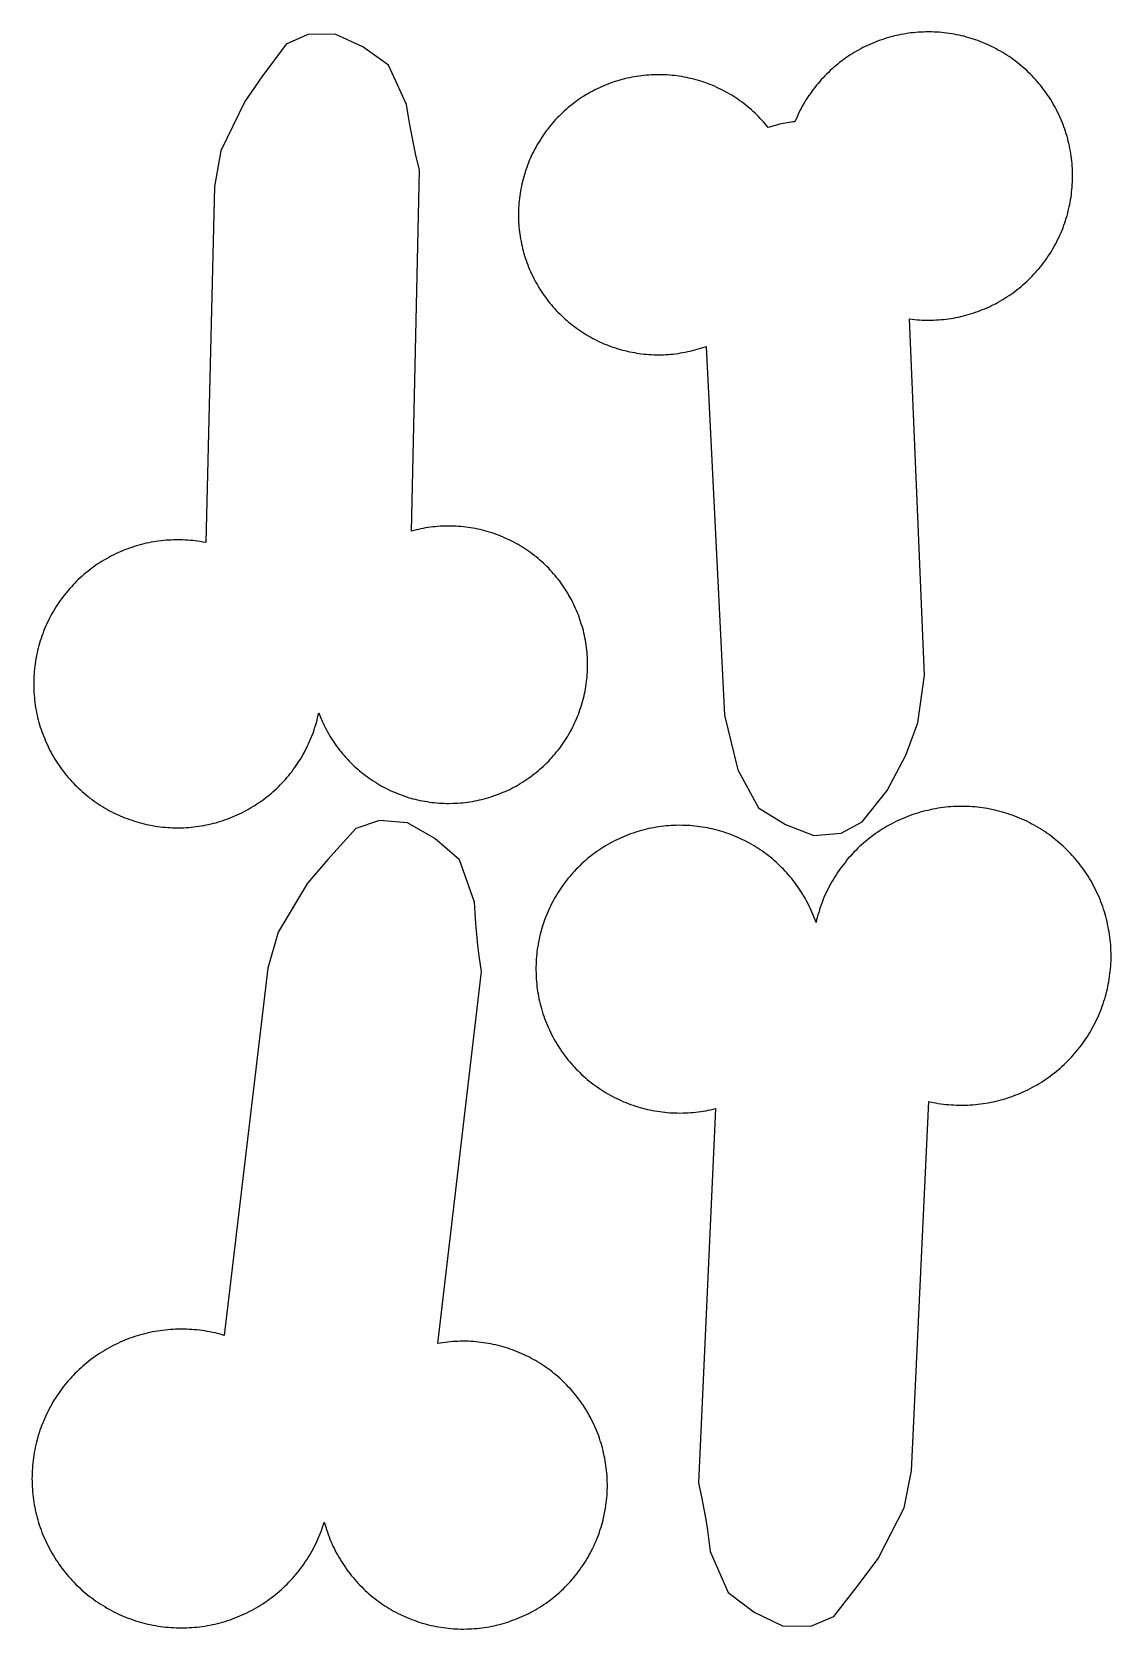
# Model space of a CAD drawing. Extents: x -246 to 246, y -104 to 199.
# Drawn here: x 151.17 to 160.8, y 26.35 to 40.6 of the extents above; entities that cross this region are included whole.
import ezdxf

# ---------------------------------------------------------------- set-up
doc = ezdxf.new("R2010")
doc.units = 0
doc.layers.add('Add_Red', color=1, linetype='Continuous')

msp = doc.modelspace()

# ---------------------------------------------------------------- linework, layer by layer
at = {"layer": 'Add_Red'}
for points in [[(152.506, 33.502), (152.528, 33.502), (152.551, 33.504), (152.573, 33.505), (152.595, 33.507), (152.618, 33.509), (152.64, 33.512), (152.662, 33.515), (152.684, 33.519), (152.706, 33.522), (152.728, 33.527), (152.75, 33.531), (152.772, 33.536), (152.794, 33.542), (152.816, 33.547), (152.837, 33.554), (152.859, 33.56), (152.88, 33.567), (152.901, 33.574), (152.922, 33.582), (152.943, 33.59), (152.964, 33.598), (152.985, 33.607), (153.005, 33.616), (153.025, 33.626), (153.046, 33.635), (153.066, 33.646), (153.085, 33.656), (153.105, 33.667), (153.124, 33.678), (153.144, 33.69), (153.163, 33.701), (153.181, 33.714), (153.2, 33.726), (153.218, 33.739), (153.237, 33.752), (153.254, 33.766), (153.272, 33.779), (153.29, 33.793), (153.307, 33.808), (153.324, 33.822), (153.34, 33.837), (153.357, 33.853), (153.373, 33.868), (153.389, 33.884), (153.404, 33.9), (153.42, 33.917), (153.435, 33.933), (153.449, 33.95), (153.464, 33.967), (153.478, 33.985), (153.492, 34.002), (153.505, 34.02), (153.519, 34.038), (153.531, 34.057), (153.544, 34.075), (153.556, 34.094), (153.568, 34.113), (153.58, 34.132), (153.591, 34.152), (153.602, 34.171), (153.612, 34.191), (153.623, 34.211), (153.632, 34.231), (153.642, 34.251), (153.651, 34.272), (153.66, 34.292), (153.668, 34.313), (153.676, 34.334), (153.684, 34.355), (153.691, 34.376), (153.698, 34.398), (153.705, 34.419), (153.711, 34.441), (153.717, 34.462), (153.722, 34.484), (153.728, 34.506), (153.732, 34.528), (153.746, 34.493), (153.754, 34.473), (153.763, 34.453), (153.772, 34.434), (153.781, 34.414), (153.79, 34.395), (153.8, 34.376), (153.811, 34.357), (153.821, 34.338), (153.832, 34.319), (153.844, 34.301), (153.855, 34.283), (153.867, 34.265), (153.879, 34.247), (153.892, 34.229), (153.905, 34.212), (153.918, 34.195), (153.931, 34.178), (153.945, 34.161), (153.959, 34.145), (153.973, 34.129), (153.988, 34.113), (154.003, 34.097), (154.018, 34.082), (154.033, 34.066), (154.049, 34.052), (154.065, 34.037), (154.081, 34.023), (154.097, 34.009), (154.114, 33.995), (154.131, 33.982), (154.148, 33.968), (154.166, 33.956), (154.183, 33.943), (154.201, 33.931), (154.219, 33.919), (154.237, 33.907), (154.256, 33.896), (154.274, 33.885), (154.293, 33.874), (154.312, 33.864), (154.331, 33.854), (154.35, 33.844), (154.37, 33.835), (154.39, 33.826), (154.409, 33.818), (154.429, 33.809), (154.449, 33.801), (154.47, 33.794), (154.49, 33.787), (154.51, 33.78), (154.531, 33.773), (154.552, 33.767), (154.572, 33.761), (154.593, 33.756), (154.614, 33.751), (154.635, 33.746), (154.657, 33.742), (154.678, 33.738), (154.699, 33.735), (154.72, 33.731), (154.742, 33.728), (154.763, 33.726), (154.785, 33.724), (154.806, 33.722), (154.828, 33.721), (154.849, 33.72), (154.871, 33.719), (154.893, 33.719), (154.93, 33.72), (154.952, 33.721), (154.973, 33.722), (154.995, 33.723), (155.016, 33.725), (155.038, 33.728), (155.059, 33.731), (155.081, 33.734), (155.102, 33.737), (155.123, 33.741), (155.144, 33.745), (155.165, 33.75), (155.186, 33.755), (155.207, 33.76), (155.228, 33.766), (155.249, 33.772), (155.269, 33.778), (155.29, 33.785), (155.316, 33.794), (155.336, 33.801), (155.356, 33.809), (155.376, 33.818), (155.396, 33.826), (155.415, 33.835), (155.435, 33.844), (155.454, 33.854), (155.473, 33.864), (155.492, 33.874), (155.511, 33.885), (155.53, 33.896), (155.548, 33.907), (155.566, 33.919), (155.584, 33.931), (155.602, 33.943), (155.62, 33.956), (155.637, 33.968), (155.654, 33.982), (155.671, 33.995), (155.688, 34.009), (155.704, 34.023), (155.72, 34.037), (155.736, 34.052), (155.752, 34.066), (155.767, 34.082), (155.783, 34.097), (155.797, 34.113), (155.812, 34.129), (155.826, 34.145), (155.84, 34.161), (155.854, 34.178), (155.867, 34.195), (155.881, 34.212), (155.893, 34.229), (155.906, 34.247), (155.918, 34.265), (155.93, 34.283), (155.942, 34.301), (155.953, 34.319), (155.964, 34.338), (155.975, 34.357), (155.985, 34.376), (155.995, 34.395), (156.005, 34.414), (156.014, 34.434), (156.023, 34.453), (156.031, 34.473), (156.04, 34.493), (156.048, 34.513), (156.055, 34.533), (156.062, 34.554), (156.069, 34.574), (156.076, 34.595), (156.082, 34.615), (156.088, 34.636), (156.093, 34.657), (156.098, 34.678), (156.103, 34.699), (156.107, 34.72), (156.111, 34.741), (156.114, 34.763), (156.118, 34.784), (156.12, 34.806), (156.123, 34.827), (156.125, 34.848), (156.127, 34.87), (156.128, 34.892), (156.129, 34.913), (156.13, 34.935), (156.13, 34.956), (156.129, 34.982), (156.129, 35.004), (156.128, 35.025), (156.126, 35.047), (156.125, 35.068), (156.122, 35.09), (156.12, 35.111), (156.117, 35.133), (156.114, 35.154), (156.11, 35.175), (156.106, 35.197), (156.102, 35.218), (156.097, 35.239), (156.092, 35.26), (156.086, 35.281), (156.081, 35.301), (156.074, 35.322), (156.062, 35.359), (156.055, 35.379), (156.048, 35.4), (156.04, 35.42), (156.031, 35.44), (156.023, 35.459), (156.014, 35.479), (156.005, 35.499), (155.995, 35.518), (155.985, 35.537), (155.975, 35.556), (155.964, 35.575), (155.953, 35.593), (155.942, 35.612), (155.93, 35.63), (155.918, 35.648), (155.906, 35.666), (155.893, 35.683), (155.881, 35.701), (155.867, 35.718), (155.854, 35.735), (155.84, 35.751), (155.826, 35.768), (155.812, 35.784), (155.797, 35.8), (155.783, 35.816), (155.767, 35.831), (155.752, 35.846), (155.736, 35.861), (155.72, 35.876), (155.704, 35.89), (155.688, 35.904), (155.671, 35.918), (155.654, 35.931), (155.637, 35.944), (155.62, 35.957), (155.602, 35.97), (155.584, 35.982), (155.566, 35.994), (155.548, 36.005), (155.53, 36.017), (155.511, 36.028), (155.492, 36.038), (155.473, 36.049), (155.454, 36.059), (155.435, 36.068), (155.415, 36.077), (155.396, 36.086), (155.376, 36.095), (155.356, 36.103), (155.336, 36.111), (155.316, 36.119), (155.295, 36.126), (155.275, 36.133), (155.254, 36.139), (155.234, 36.145), (155.213, 36.151), (155.192, 36.157), (155.171, 36.162), (155.15, 36.166), (155.129, 36.171), (155.107, 36.175), (155.086, 36.178), (155.065, 36.181), (155.043, 36.184), (155.022, 36.187), (155, 36.189), (154.979, 36.19), (154.957, 36.192), (154.936, 36.193), (154.914, 36.193), (154.893, 36.193), (154.857, 36.193), (154.835, 36.192), (154.814, 36.191), (154.792, 36.189), (154.771, 36.187), (154.749, 36.185), (154.728, 36.182), (154.706, 36.179), (154.685, 36.176), (154.664, 36.172), (154.643, 36.168), (154.622, 36.163), (154.601, 36.158), (154.58, 36.153), (154.559, 36.147), (154.631, 39.367), (154.599, 39.501), (154.579, 39.591), (154.561, 39.682), (154.545, 39.772), (154.53, 39.863), (154.516, 39.955), (154.354, 40.304), (154.126, 40.469), (153.879, 40.581), (153.636, 40.578), (153.441, 40.491), (153.226, 40.201), (153.072, 39.981), (152.86, 39.541), (152.802, 39.223), (152.726, 36.045), (152.697, 36.05), (152.675, 36.054), (152.653, 36.057), (152.631, 36.06), (152.608, 36.063), (152.586, 36.065), (152.564, 36.067), (152.541, 36.068), (152.519, 36.069), (152.497, 36.07), (152.474, 36.07), (152.438, 36.069), (152.416, 36.068), (152.394, 36.067), (152.371, 36.066), (152.349, 36.064), (152.327, 36.061), (152.304, 36.058), (152.282, 36.055), (152.26, 36.052), (152.238, 36.048), (152.216, 36.044), (152.194, 36.039), (152.172, 36.034), (152.15, 36.028), (152.129, 36.022), (152.107, 36.016), (152.086, 36.01), (152.065, 36.003), (152.043, 35.995), (152.022, 35.988), (152.001, 35.98), (151.981, 35.971), (151.96, 35.962), (151.94, 35.953), (151.919, 35.944), (151.899, 35.934), (151.879, 35.924), (151.859, 35.913), (151.84, 35.902), (151.82, 35.891), (151.801, 35.879), (151.782, 35.867), (151.763, 35.855), (151.745, 35.843), (151.727, 35.83), (151.708, 35.817), (151.691, 35.803), (151.673, 35.789), (151.656, 35.775), (151.638, 35.761), (151.621, 35.746), (151.605, 35.731), (151.588, 35.716), (151.572, 35.7), (151.557, 35.684), (151.541, 35.668), (151.526, 35.651), (151.511, 35.635), (151.496, 35.618), (151.482, 35.601), (151.468, 35.583), (151.454, 35.566), (151.44, 35.548), (151.427, 35.529), (151.414, 35.511), (151.402, 35.492), (151.39, 35.474), (151.378, 35.455), (151.366, 35.435), (151.355, 35.416), (151.344, 35.396), (151.334, 35.377), (151.324, 35.357), (151.314, 35.336), (151.305, 35.316), (151.295, 35.296), (151.287, 35.275), (151.278, 35.254), (151.27, 35.233), (151.263, 35.212), (151.256, 35.191), (151.249, 35.17), (151.242, 35.148), (151.236, 35.127), (151.23, 35.105), (151.225, 35.083), (151.22, 35.061), (151.215, 35.039), (151.209, 35.009), (151.206, 34.986), (151.202, 34.964), (151.199, 34.942), (151.197, 34.92), (151.195, 34.897), (151.193, 34.875), (151.192, 34.853), (151.191, 34.83), (151.19, 34.808), (151.19, 34.785), (151.19, 34.752), (151.191, 34.729), (151.192, 34.707), (151.194, 34.685), (151.196, 34.662), (151.198, 34.64), (151.201, 34.618), (151.204, 34.595), (151.207, 34.573), (151.211, 34.551), (151.216, 34.529), (151.22, 34.507), (151.225, 34.486), (151.231, 34.464), (151.237, 34.442), (151.243, 34.421), (151.249, 34.399), (151.256, 34.378), (151.264, 34.357), (151.271, 34.336), (151.279, 34.315), (151.288, 34.294), (151.296, 34.273), (151.306, 34.253), (151.315, 34.232), (151.325, 34.212), (151.335, 34.192), (151.346, 34.173), (151.356, 34.153), (151.368, 34.134), (151.379, 34.114), (151.391, 34.095), (151.403, 34.077), (151.416, 34.058), (151.429, 34.04), (151.442, 34.021), (151.455, 34.004), (151.469, 33.986), (151.483, 33.968), (151.498, 33.951), (151.512, 33.934), (151.527, 33.918), (151.543, 33.901), (151.558, 33.885), (151.574, 33.869), (151.59, 33.854), (151.607, 33.839), (151.623, 33.824), (151.64, 33.809), (151.657, 33.794), (151.675, 33.78), (151.692, 33.767), (151.71, 33.753), (151.728, 33.74), (151.747, 33.727), (151.765, 33.714), (151.784, 33.702), (151.803, 33.69), (151.822, 33.679), (151.842, 33.668), (151.861, 33.657), (151.881, 33.646), (151.901, 33.636), (151.921, 33.626), (151.942, 33.617), (151.962, 33.608), (151.983, 33.599), (152.004, 33.591), (152.025, 33.583), (152.046, 33.575), (152.067, 33.568), (152.088, 33.561), (152.11, 33.554), (152.131, 33.548), (152.153, 33.542), (152.174, 33.537), (152.196, 33.532), (152.218, 33.527), (152.251, 33.521), (152.273, 33.517), (152.295, 33.514), (152.318, 33.511), (152.34, 33.508), (152.362, 33.506), (152.385, 33.504), (152.407, 33.503), (152.429, 33.502), (152.452, 33.501), (152.474, 33.501), (152.506, 33.502)], [(158.391, 33.453), (158.58, 33.553), (158.801, 33.833), (158.968, 34.149), (159.076, 34.437), (159.135, 34.862), (159.001, 38.041), (159.024, 38.038), (159.046, 38.036), (159.068, 38.034), (159.091, 38.032), (159.113, 38.031), (159.135, 38.03), (159.17, 38.03), (159.192, 38.03), (159.215, 38.031), (159.237, 38.032), (159.26, 38.033), (159.282, 38.035), (159.304, 38.037), (159.327, 38.04), (159.349, 38.042), (159.371, 38.046), (159.393, 38.049), (159.415, 38.054), (159.437, 38.058), (159.459, 38.063), (159.481, 38.068), (159.503, 38.074), (159.524, 38.08), (159.546, 38.086), (159.567, 38.093), (159.588, 38.1), (159.61, 38.107), (159.631, 38.115), (159.651, 38.124), (159.672, 38.132), (159.693, 38.141), (159.713, 38.15), (159.733, 38.16), (159.754, 38.17), (159.773, 38.18), (159.793, 38.191), (159.813, 38.202), (159.832, 38.214), (159.851, 38.225), (159.87, 38.237), (159.889, 38.25), (159.907, 38.262), (159.926, 38.275), (159.944, 38.289), (159.961, 38.302), (159.979, 38.316), (159.996, 38.331), (160.013, 38.345), (160.03, 38.36), (160.047, 38.375), (160.063, 38.391), (160.079, 38.407), (160.095, 38.423), (160.11, 38.439), (160.125, 38.455), (160.14, 38.472), (160.155, 38.489), (160.169, 38.507), (160.183, 38.524), (160.197, 38.542), (160.21, 38.56), (160.223, 38.578), (160.236, 38.597), (160.248, 38.615), (160.26, 38.634), (160.272, 38.653), (160.283, 38.673), (160.294, 38.692), (160.305, 38.712), (160.315, 38.732), (160.325, 38.752), (160.335, 38.772), (160.344, 38.793), (160.353, 38.813), (160.362, 38.834), (160.37, 38.855), (160.378, 38.876), (160.385, 38.897), (160.393, 38.918), (160.399, 38.94), (160.406, 38.961), (160.412, 38.983), (160.417, 39.005), (160.426, 39.04), (160.43, 39.062), (160.434, 39.084), (160.438, 39.106), (160.442, 39.128), (160.445, 39.15), (160.447, 39.172), (160.45, 39.195), (160.452, 39.217), (160.453, 39.239), (160.454, 39.262), (160.455, 39.284), (160.455, 39.316), (160.455, 39.338), (160.455, 39.36), (160.454, 39.383), (160.452, 39.405), (160.451, 39.428), (160.448, 39.45), (160.446, 39.472), (160.443, 39.494), (160.44, 39.517), (160.436, 39.539), (160.432, 39.561), (160.427, 39.583), (160.423, 39.605), (160.417, 39.627), (160.412, 39.648), (160.406, 39.67), (160.399, 39.691), (160.393, 39.713), (160.385, 39.734), (160.378, 39.755), (160.37, 39.776), (160.362, 39.797), (160.353, 39.818), (160.344, 39.838), (160.335, 39.859), (160.325, 39.879), (160.315, 39.899), (160.305, 39.919), (160.294, 39.939), (160.283, 39.958), (160.272, 39.978), (160.26, 39.997), (160.248, 40.016), (160.236, 40.034), (160.223, 40.053), (160.21, 40.071), (160.197, 40.089), (160.183, 40.107), (160.169, 40.125), (160.155, 40.142), (160.14, 40.159), (160.125, 40.176), (160.11, 40.192), (160.095, 40.209), (160.079, 40.225), (160.063, 40.24), (160.047, 40.256), (160.03, 40.271), (160.013, 40.286), (159.996, 40.3), (159.979, 40.315), (159.961, 40.329), (159.944, 40.342), (159.926, 40.356), (159.907, 40.369), (159.889, 40.381), (159.87, 40.394), (159.851, 40.406), (159.832, 40.418), (159.813, 40.429), (159.793, 40.44), (159.773, 40.451), (159.754, 40.461), (159.733, 40.471), (159.713, 40.481), (159.693, 40.49), (159.672, 40.499), (159.651, 40.508), (159.631, 40.516), (159.61, 40.524), (159.588, 40.531), (159.551, 40.543), (159.53, 40.55), (159.508, 40.556), (159.487, 40.562), (159.465, 40.567), (159.443, 40.572), (159.421, 40.576), (159.399, 40.581), (159.377, 40.584), (159.355, 40.588), (159.332, 40.591), (159.31, 40.593), (159.288, 40.596), (159.265, 40.598), (159.243, 40.599), (159.221, 40.6), (159.198, 40.601), (159.17, 40.601), (159.147, 40.601), (159.125, 40.6), (159.103, 40.599), (159.08, 40.598), (159.058, 40.596), (159.035, 40.594), (159.013, 40.592), (158.991, 40.589), (158.969, 40.585), (158.947, 40.582), (158.925, 40.578), (158.903, 40.573), (158.881, 40.568), (158.859, 40.563), (158.837, 40.557), (158.815, 40.551), (158.794, 40.545), (158.773, 40.538), (158.751, 40.531), (158.73, 40.524), (158.709, 40.516), (158.688, 40.508), (158.668, 40.499), (158.647, 40.49), (158.627, 40.481), (158.606, 40.471), (158.586, 40.461), (158.566, 40.451), (158.547, 40.44), (158.527, 40.429), (158.508, 40.418), (158.489, 40.406), (158.47, 40.394), (158.451, 40.381), (158.432, 40.369), (158.414, 40.356), (158.396, 40.342), (158.378, 40.329), (158.361, 40.315), (158.343, 40.3), (158.326, 40.286), (158.31, 40.271), (158.293, 40.256), (158.277, 40.24), (158.261, 40.225), (158.245, 40.209), (158.23, 40.192), (158.214, 40.176), (158.2, 40.159), (158.185, 40.142), (158.171, 40.125), (158.157, 40.107), (158.143, 40.089), (158.13, 40.071), (158.117, 40.053), (158.104, 40.034), (158.092, 40.016), (158.08, 39.997), (158.068, 39.978), (158.056, 39.958), (158.045, 39.939), (158.035, 39.919), (158.024, 39.899), (158.014, 39.879), (158.005, 39.859), (157.995, 39.838), (157.979, 39.8), (157.961, 39.798), (157.944, 39.796), (157.927, 39.793), (157.91, 39.791), (157.892, 39.788), (157.875, 39.785), (157.858, 39.781), (157.841, 39.777), (157.824, 39.773), (157.807, 39.768), (157.79, 39.764), (157.774, 39.759), (157.741, 39.748), (157.727, 39.765), (157.713, 39.782), (157.699, 39.798), (157.685, 39.814), (157.67, 39.83), (157.655, 39.846), (157.639, 39.861), (157.623, 39.877), (157.607, 39.891), (157.591, 39.906), (157.575, 39.92), (157.558, 39.934), (157.541, 39.948), (157.524, 39.962), (157.507, 39.975), (157.489, 39.988), (157.471, 40), (157.453, 40.012), (157.435, 40.024), (157.416, 40.036), (157.398, 40.047), (157.379, 40.058), (157.36, 40.068), (157.34, 40.079), (157.321, 40.089), (157.301, 40.098), (157.282, 40.107), (157.262, 40.116), (157.242, 40.125), (157.221, 40.133), (157.201, 40.141), (157.181, 40.148), (157.16, 40.155), (157.139, 40.162), (157.118, 40.169), (157.097, 40.175), (157.076, 40.18), (157.055, 40.186), (157.034, 40.19), (157.013, 40.195), (156.991, 40.199), (156.97, 40.203), (156.948, 40.206), (156.927, 40.209), (156.905, 40.212), (156.883, 40.214), (156.862, 40.216), (156.84, 40.218), (156.818, 40.219), (156.796, 40.22), (156.763, 40.22), (156.741, 40.22), (156.719, 40.219), (156.697, 40.219), (156.676, 40.217), (156.654, 40.215), (156.632, 40.213), (156.61, 40.211), (156.589, 40.208), (156.567, 40.205), (156.546, 40.201), (156.524, 40.197), (156.503, 40.193), (156.482, 40.188), (156.46, 40.183), (156.439, 40.178), (156.418, 40.172), (156.397, 40.166), (156.377, 40.159), (156.356, 40.152), (156.335, 40.145), (156.315, 40.137), (156.295, 40.129), (156.275, 40.121), (156.255, 40.112), (156.235, 40.103), (156.215, 40.094), (156.195, 40.084), (156.176, 40.074), (156.157, 40.064), (156.138, 40.053), (156.119, 40.042), (156.096, 40.027), (156.077, 40.015), (156.059, 40.003), (156.041, 39.991), (156.023, 39.978), (156.006, 39.965), (155.989, 39.952), (155.972, 39.938), (155.955, 39.924), (155.939, 39.91), (155.922, 39.895), (155.906, 39.88), (155.89, 39.865), (155.875, 39.85), (155.86, 39.834), (155.845, 39.819), (155.83, 39.802), (155.816, 39.786), (155.802, 39.769), (155.788, 39.752), (155.774, 39.735), (155.761, 39.718), (155.748, 39.7), (155.736, 39.683), (155.724, 39.664), (155.712, 39.646), (155.7, 39.628), (155.689, 39.609), (155.678, 39.59), (155.667, 39.571), (155.657, 39.552), (155.647, 39.533), (155.637, 39.513), (155.628, 39.493), (155.619, 39.473), (155.61, 39.453), (155.602, 39.433), (155.594, 39.413), (155.587, 39.392), (155.579, 39.372), (155.573, 39.351), (155.566, 39.33), (155.56, 39.309), (155.554, 39.288), (155.549, 39.267), (155.544, 39.246), (155.539, 39.225), (155.535, 39.203), (155.531, 39.182), (155.528, 39.16), (155.525, 39.139), (155.522, 39.117), (155.519, 39.095), (155.518, 39.074), (155.516, 39.052), (155.515, 39.03), (155.514, 39.008), (155.513, 38.971), (155.513, 38.949), (155.514, 38.927), (155.515, 38.905), (155.516, 38.884), (155.518, 38.862), (155.52, 38.84), (155.523, 38.818), (155.525, 38.797), (155.529, 38.775), (155.532, 38.754), (155.536, 38.732), (155.541, 38.711), (155.545, 38.69), (155.55, 38.668), (155.556, 38.647), (155.562, 38.626), (155.568, 38.605), (155.574, 38.585), (155.581, 38.564), (155.589, 38.543), (155.596, 38.523), (155.604, 38.503), (155.613, 38.483), (155.621, 38.463), (155.63, 38.443), (155.641, 38.421), (155.65, 38.402), (155.66, 38.383), (155.671, 38.363), (155.682, 38.344), (155.693, 38.326), (155.704, 38.307), (155.716, 38.289), (155.728, 38.271), (155.74, 38.253), (155.753, 38.235), (155.766, 38.217), (155.779, 38.2), (155.793, 38.183), (155.807, 38.166), (155.821, 38.15), (155.835, 38.133), (155.85, 38.117), (155.865, 38.101), (155.881, 38.086), (155.896, 38.071), (155.912, 38.056), (155.928, 38.041), (155.944, 38.027), (155.961, 38.012), (155.978, 37.999), (155.995, 37.985), (156.012, 37.972), (156.03, 37.959), (156.048, 37.946), (156.066, 37.934), (156.084, 37.922), (156.102, 37.91), (156.121, 37.899), (156.14, 37.888), (156.159, 37.877), (156.178, 37.867), (156.197, 37.857), (156.217, 37.847), (156.236, 37.838), (156.256, 37.829), (156.276, 37.82), (156.296, 37.812), (156.317, 37.804), (156.337, 37.796), (156.358, 37.789), (156.378, 37.782), (156.399, 37.775), (156.42, 37.769), (156.441, 37.763), (156.462, 37.758), (156.483, 37.753), (156.505, 37.748), (156.526, 37.744), (156.548, 37.74), (156.569, 37.736), (156.591, 37.733), (156.612, 37.73), (156.634, 37.728), (156.656, 37.726), (156.677, 37.724), (156.699, 37.723), (156.721, 37.722), (156.763, 37.721), (156.785, 37.721), (156.806, 37.722), (156.828, 37.723), (156.85, 37.724), (156.872, 37.726), (156.893, 37.728), (156.915, 37.731), (156.937, 37.733), (156.958, 37.737), (156.98, 37.74), (157.001, 37.744), (157.023, 37.749), (157.044, 37.753), (157.065, 37.758), (157.086, 37.764), (157.107, 37.77), (157.128, 37.776), (157.149, 37.782), (157.188, 37.796), (157.351, 34.506), (157.471, 34.018), (157.655, 33.679), (157.894, 33.53), (158.148, 33.434), (158.391, 33.453)], [(158.326, 26.464), (158.556, 26.759), (158.721, 26.984), (158.952, 27.435), (159.019, 27.764), (159.174, 31.059), (159.211, 31.051), (159.234, 31.047), (159.257, 31.043), (159.28, 31.04), (159.303, 31.037), (159.326, 31.034), (159.35, 31.032), (159.373, 31.03), (159.396, 31.029), (159.419, 31.028), (159.442, 31.027), (159.466, 31.027), (159.495, 31.027), (159.519, 31.028), (159.542, 31.029), (159.565, 31.031), (159.588, 31.032), (159.611, 31.035), (159.635, 31.038), (159.658, 31.041), (159.681, 31.044), (159.703, 31.048), (159.726, 31.053), (159.749, 31.057), (159.772, 31.062), (159.794, 31.068), (159.817, 31.074), (159.839, 31.08), (159.862, 31.087), (159.884, 31.094), (159.906, 31.102), (159.928, 31.109), (159.949, 31.118), (159.971, 31.126), (159.992, 31.135), (160.014, 31.145), (160.035, 31.154), (160.056, 31.165), (160.076, 31.175), (160.097, 31.186), (160.117, 31.197), (160.138, 31.209), (160.158, 31.221), (160.177, 31.233), (160.197, 31.245), (160.216, 31.258), (160.235, 31.272), (160.254, 31.285), (160.273, 31.299), (160.291, 31.313), (160.309, 31.328), (160.327, 31.343), (160.345, 31.358), (160.362, 31.374), (160.379, 31.389), (160.396, 31.405), (160.413, 31.422), (160.429, 31.438), (160.445, 31.455), (160.46, 31.473), (160.476, 31.49), (160.491, 31.508), (160.505, 31.526), (160.52, 31.544), (160.534, 31.563), (160.548, 31.581), (160.561, 31.6), (160.574, 31.62), (160.587, 31.639), (160.599, 31.659), (160.611, 31.679), (160.623, 31.699), (160.634, 31.719), (160.645, 31.74), (160.656, 31.76), (160.666, 31.781), (160.676, 31.802), (160.686, 31.823), (160.695, 31.845), (160.704, 31.866), (160.712, 31.888), (160.72, 31.91), (160.728, 31.932), (160.735, 31.954), (160.742, 31.976), (160.748, 31.998), (160.755, 32.021), (160.76, 32.043), (160.766, 32.066), (160.774, 32.105), (160.778, 32.128), (160.782, 32.151), (160.785, 32.174), (160.788, 32.197), (160.791, 32.22), (160.793, 32.243), (160.795, 32.267), (160.796, 32.29), (160.798, 32.313), (160.798, 32.336), (160.798, 32.359), (160.798, 32.387), (160.797, 32.41), (160.796, 32.434), (160.795, 32.457), (160.793, 32.48), (160.791, 32.503), (160.788, 32.526), (160.785, 32.549), (160.781, 32.572), (160.777, 32.595), (160.773, 32.618), (160.768, 32.641), (160.763, 32.664), (160.758, 32.686), (160.752, 32.709), (160.745, 32.731), (160.739, 32.753), (160.732, 32.775), (160.724, 32.798), (160.716, 32.819), (160.708, 32.841), (160.7, 32.863), (160.691, 32.884), (160.681, 32.906), (160.672, 32.927), (160.661, 32.948), (160.651, 32.968), (160.64, 32.989), (160.629, 33.009), (160.618, 33.03), (160.606, 33.05), (160.593, 33.069), (160.581, 33.089), (160.568, 33.108), (160.555, 33.127), (160.541, 33.146), (160.527, 33.165), (160.513, 33.183), (160.499, 33.202), (160.484, 33.219), (160.469, 33.237), (160.453, 33.254), (160.437, 33.272), (160.421, 33.288), (160.405, 33.305), (160.388, 33.321), (160.371, 33.337), (160.354, 33.353), (160.337, 33.368), (160.319, 33.383), (160.301, 33.398), (160.283, 33.412), (160.264, 33.426), (160.245, 33.44), (160.226, 33.454), (160.207, 33.467), (160.188, 33.48), (160.168, 33.492), (160.148, 33.504), (160.128, 33.516), (160.108, 33.527), (160.087, 33.538), (160.067, 33.549), (160.046, 33.559), (160.025, 33.569), (160.004, 33.579), (159.982, 33.588), (159.961, 33.597), (159.939, 33.605), (159.917, 33.613), (159.895, 33.621), (159.873, 33.628), (159.851, 33.635), (159.829, 33.642), (159.806, 33.648), (159.784, 33.654), (159.761, 33.659), (159.72, 33.668), (159.697, 33.672), (159.674, 33.676), (159.651, 33.679), (159.628, 33.682), (159.605, 33.685), (159.582, 33.687), (159.559, 33.689), (159.535, 33.69), (159.512, 33.691), (159.489, 33.692), (159.466, 33.692), (159.44, 33.692), (159.417, 33.691), (159.394, 33.69), (159.37, 33.689), (159.347, 33.687), (159.324, 33.685), (159.301, 33.682), (159.278, 33.679), (159.255, 33.675), (159.232, 33.671), (159.209, 33.667), (159.186, 33.662), (159.164, 33.657), (159.141, 33.652), (159.118, 33.646), (159.096, 33.64), (159.074, 33.633), (159.052, 33.626), (159.03, 33.619), (159.008, 33.611), (158.986, 33.603), (158.964, 33.594), (158.943, 33.585), (158.921, 33.576), (158.9, 33.566), (158.879, 33.556), (158.859, 33.546), (158.838, 33.535), (158.818, 33.524), (158.797, 33.512), (158.777, 33.501), (158.757, 33.488), (158.738, 33.476), (158.719, 33.463), (158.699, 33.45), (158.68, 33.436), (158.662, 33.422), (158.643, 33.408), (158.625, 33.394), (158.607, 33.379), (158.59, 33.364), (158.572, 33.348), (158.555, 33.333), (158.538, 33.316), (158.522, 33.3), (158.505, 33.284), (158.489, 33.267), (158.474, 33.249), (158.458, 33.232), (158.443, 33.214), (158.429, 33.196), (158.414, 33.178), (158.4, 33.16), (158.386, 33.141), (158.373, 33.122), (158.36, 33.103), (158.347, 33.083), (158.334, 33.064), (158.322, 33.044), (158.31, 33.024), (158.299, 33.004), (158.288, 32.983), (158.277, 32.962), (158.267, 32.942), (158.257, 32.921), (158.247, 32.899), (158.238, 32.878), (158.229, 32.857), (158.221, 32.835), (158.213, 32.813), (158.205, 32.791), (158.198, 32.769), (158.191, 32.747), (158.184, 32.725), (158.178, 32.702), (158.172, 32.68), (158.167, 32.657), (158.159, 32.679), (158.151, 32.7), (158.143, 32.721), (158.134, 32.742), (158.125, 32.762), (158.116, 32.783), (158.106, 32.803), (158.096, 32.823), (158.086, 32.843), (158.075, 32.862), (158.064, 32.882), (158.053, 32.901), (158.041, 32.92), (158.029, 32.939), (158.017, 32.958), (158.004, 32.976), (157.991, 32.995), (157.978, 33.013), (157.964, 33.03), (157.95, 33.048), (157.936, 33.065), (157.921, 33.082), (157.907, 33.099), (157.891, 33.115), (157.876, 33.132), (157.86, 33.148), (157.844, 33.163), (157.828, 33.179), (157.812, 33.194), (157.795, 33.209), (157.778, 33.223), (157.76, 33.238), (157.743, 33.252), (157.725, 33.265), (157.707, 33.279), (157.689, 33.292), (157.67, 33.304), (157.652, 33.317), (157.633, 33.329), (157.614, 33.34), (157.594, 33.352), (157.575, 33.363), (157.555, 33.373), (157.535, 33.384), (157.515, 33.394), (157.495, 33.403), (157.475, 33.413), (157.454, 33.422), (157.433, 33.43), (157.413, 33.438), (157.392, 33.446), (157.37, 33.454), (157.349, 33.461), (157.328, 33.468), (157.306, 33.474), (157.285, 33.48), (157.263, 33.486), (157.241, 33.491), (157.219, 33.496), (157.198, 33.5), (157.175, 33.504), (157.153, 33.508), (157.131, 33.511), (157.109, 33.514), (157.087, 33.517), (157.064, 33.519), (157.042, 33.521), (157.02, 33.522), (156.997, 33.523), (156.975, 33.523), (156.953, 33.524), (156.921, 33.523), (156.898, 33.523), (156.876, 33.521), (156.854, 33.52), (156.831, 33.518), (156.809, 33.516), (156.787, 33.513), (156.765, 33.51), (156.743, 33.506), (156.72, 33.502), (156.698, 33.498), (156.677, 33.494), (156.655, 33.489), (156.633, 33.483), (156.611, 33.477), (156.59, 33.471), (156.568, 33.465), (156.535, 33.454), (156.514, 33.446), (156.493, 33.438), (156.472, 33.43), (156.451, 33.422), (156.43, 33.413), (156.41, 33.403), (156.39, 33.394), (156.37, 33.384), (156.35, 33.373), (156.33, 33.363), (156.311, 33.352), (156.291, 33.34), (156.272, 33.329), (156.253, 33.317), (156.235, 33.304), (156.216, 33.292), (156.198, 33.279), (156.18, 33.265), (156.162, 33.252), (156.145, 33.238), (156.127, 33.223), (156.11, 33.209), (156.094, 33.194), (156.077, 33.179), (156.061, 33.163), (156.045, 33.148), (156.029, 33.132), (156.014, 33.115), (155.999, 33.099), (155.984, 33.082), (155.969, 33.065), (155.955, 33.048), (155.941, 33.03), (155.927, 33.013), (155.914, 32.995), (155.901, 32.976), (155.888, 32.958), (155.876, 32.939), (155.864, 32.92), (155.852, 32.901), (155.841, 32.882), (155.83, 32.862), (155.819, 32.843), (155.809, 32.823), (155.799, 32.803), (155.789, 32.783), (155.78, 32.762), (155.771, 32.742), (155.762, 32.721), (155.754, 32.7), (155.746, 32.679), (155.739, 32.658), (155.732, 32.637), (155.725, 32.615), (155.719, 32.594), (155.713, 32.572), (155.707, 32.551), (155.702, 32.529), (155.697, 32.507), (155.692, 32.485), (155.688, 32.463), (155.685, 32.441), (155.681, 32.419), (155.678, 32.396), (155.676, 32.374), (155.674, 32.352), (155.672, 32.33), (155.671, 32.307), (155.67, 32.285), (155.669, 32.262), (155.669, 32.24), (155.67, 32.198), (155.671, 32.176), (155.672, 32.153), (155.674, 32.131), (155.676, 32.109), (155.678, 32.086), (155.681, 32.064), (155.684, 32.042), (155.688, 32.02), (155.692, 31.998), (155.696, 31.976), (155.701, 31.954), (155.706, 31.932), (155.712, 31.91), (155.718, 31.889), (155.725, 31.865), (155.732, 31.843), (155.739, 31.822), (155.746, 31.801), (155.754, 31.78), (155.762, 31.759), (155.771, 31.738), (155.78, 31.718), (155.789, 31.698), (155.799, 31.677), (155.809, 31.657), (155.819, 31.637), (155.83, 31.618), (155.841, 31.598), (155.852, 31.579), (155.864, 31.56), (155.876, 31.541), (155.888, 31.522), (155.901, 31.504), (155.914, 31.486), (155.927, 31.467), (155.941, 31.45), (155.955, 31.432), (155.969, 31.415), (155.984, 31.398), (155.999, 31.381), (156.014, 31.365), (156.029, 31.348), (156.045, 31.332), (156.061, 31.317), (156.077, 31.301), (156.094, 31.286), (156.11, 31.271), (156.127, 31.257), (156.145, 31.242), (156.162, 31.228), (156.18, 31.215), (156.198, 31.202), (156.216, 31.189), (156.235, 31.176), (156.253, 31.163), (156.272, 31.151), (156.291, 31.14), (156.311, 31.128), (156.33, 31.117), (156.35, 31.107), (156.37, 31.096), (156.39, 31.086), (156.41, 31.077), (156.43, 31.067), (156.451, 31.058), (156.472, 31.05), (156.493, 31.042), (156.514, 31.034), (156.535, 31.026), (156.556, 31.019), (156.577, 31.012), (156.599, 31.006), (156.62, 31), (156.642, 30.995), (156.664, 30.989), (156.686, 30.984), (156.708, 30.98), (156.73, 30.976), (156.752, 30.972), (156.774, 30.969), (156.796, 30.966), (156.818, 30.963), (156.841, 30.961), (156.863, 30.959), (156.885, 30.958), (156.908, 30.957), (156.93, 30.957), (156.953, 30.956), (156.983, 30.957), (157.005, 30.957), (157.027, 30.959), (157.05, 30.96), (157.072, 30.962), (157.094, 30.964), (157.117, 30.967), (157.139, 30.97), (157.161, 30.973), (157.183, 30.977), (157.205, 30.981), (157.227, 30.986), (157.249, 30.991), (157.27, 30.996), (157.118, 27.659), (157.149, 27.518), (157.167, 27.424), (157.184, 27.33), (157.199, 27.236), (157.212, 27.141), (157.224, 27.046), (157.383, 26.679), (157.616, 26.503), (157.869, 26.381), (158.122, 26.378), (158.326, 26.464)], [(155.052, 26.354), (155.075, 26.354), (155.097, 26.355), (155.119, 26.357), (155.142, 26.359), (155.164, 26.361), (155.186, 26.364), (155.208, 26.367), (155.231, 26.37), (155.253, 26.374), (155.275, 26.378), (155.297, 26.383), (155.318, 26.388), (155.355, 26.397), (155.376, 26.403), (155.398, 26.409), (155.419, 26.416), (155.44, 26.423), (155.461, 26.431), (155.482, 26.438), (155.503, 26.447), (155.524, 26.455), (155.544, 26.464), (155.565, 26.473), (155.585, 26.483), (155.605, 26.493), (155.625, 26.503), (155.645, 26.514), (155.664, 26.525), (155.683, 26.537), (155.703, 26.548), (155.721, 26.56), (155.74, 26.573), (155.759, 26.585), (155.777, 26.598), (155.795, 26.612), (155.813, 26.625), (155.83, 26.639), (155.847, 26.653), (155.864, 26.668), (155.881, 26.683), (155.898, 26.698), (155.914, 26.713), (155.93, 26.729), (155.946, 26.745), (155.961, 26.761), (155.976, 26.778), (155.991, 26.795), (156.006, 26.812), (156.02, 26.829), (156.034, 26.847), (156.047, 26.864), (156.061, 26.882), (156.074, 26.901), (156.087, 26.919), (156.099, 26.938), (156.111, 26.957), (156.123, 26.976), (156.134, 26.995), (156.145, 27.014), (156.156, 27.034), (156.166, 27.054), (156.176, 27.074), (156.186, 27.094), (156.195, 27.115), (156.204, 27.135), (156.212, 27.156), (156.221, 27.177), (156.229, 27.198), (156.236, 27.219), (156.243, 27.24), (156.25, 27.262), (156.256, 27.283), (156.262, 27.305), (156.268, 27.326), (156.273, 27.348), (156.278, 27.37), (156.282, 27.392), (156.286, 27.414), (156.29, 27.436), (156.293, 27.458), (156.296, 27.48), (156.299, 27.503), (156.301, 27.525), (156.303, 27.547), (156.304, 27.57), (156.305, 27.592), (156.306, 27.614), (156.306, 27.637), (156.305, 27.677), (156.304, 27.7), (156.303, 27.722), (156.301, 27.744), (156.299, 27.767), (156.297, 27.789), (156.294, 27.811), (156.291, 27.833), (156.287, 27.855), (156.283, 27.877), (156.279, 27.899), (156.273, 27.926), (156.268, 27.947), (156.262, 27.969), (156.256, 27.991), (156.25, 28.012), (156.243, 28.033), (156.236, 28.055), (156.229, 28.076), (156.221, 28.097), (156.212, 28.118), (156.204, 28.138), (156.195, 28.159), (156.186, 28.179), (156.176, 28.2), (156.166, 28.22), (156.156, 28.239), (156.145, 28.259), (156.134, 28.279), (156.123, 28.298), (156.111, 28.317), (156.099, 28.336), (156.087, 28.355), (156.074, 28.373), (156.061, 28.391), (156.047, 28.409), (156.034, 28.427), (156.02, 28.445), (156.006, 28.462), (155.991, 28.479), (155.976, 28.496), (155.961, 28.512), (155.946, 28.528), (155.93, 28.544), (155.914, 28.56), (155.898, 28.576), (155.881, 28.591), (155.864, 28.606), (155.847, 28.62), (155.83, 28.634), (155.813, 28.648), (155.795, 28.662), (155.777, 28.675), (155.759, 28.688), (155.74, 28.701), (155.721, 28.713), (155.703, 28.725), (155.683, 28.737), (155.664, 28.748), (155.645, 28.759), (155.625, 28.77), (155.605, 28.781), (155.585, 28.791), (155.565, 28.8), (155.544, 28.809), (155.524, 28.818), (155.503, 28.827), (155.482, 28.835), (155.461, 28.843), (155.44, 28.851), (155.419, 28.858), (155.398, 28.864), (155.376, 28.871), (155.355, 28.877), (155.333, 28.882), (155.311, 28.888), (155.289, 28.892), (155.267, 28.897), (155.245, 28.901), (155.223, 28.905), (155.201, 28.908), (155.179, 28.911), (155.156, 28.913), (155.134, 28.916), (155.112, 28.917), (155.089, 28.919), (155.067, 28.92), (155.045, 28.92), (155.022, 28.92), (154.994, 28.92), (154.972, 28.919), (154.949, 28.918), (154.927, 28.917), (154.905, 28.915), (154.882, 28.913), (154.86, 28.91), (154.838, 28.907), (154.816, 28.904), (154.794, 28.9), (155.183, 32.218), (155.162, 32.36), (155.151, 32.455), (155.141, 32.551), (155.133, 32.646), (155.126, 32.742), (155.121, 32.837), (154.988, 33.214), (154.768, 33.407), (154.525, 33.546), (154.273, 33.567), (154.063, 33.496), (153.813, 33.218), (153.632, 33.006), (153.37, 32.571), (153.279, 32.249), (152.89, 28.973), (152.852, 28.984), (152.829, 28.989), (152.807, 28.995), (152.784, 29), (152.761, 29.005), (152.738, 29.009), (152.716, 29.013), (152.693, 29.016), (152.669, 29.019), (152.646, 29.022), (152.623, 29.024), (152.6, 29.026), (152.577, 29.027), (152.554, 29.028), (152.53, 29.029), (152.507, 29.029), (152.479, 29.029), (152.456, 29.028), (152.433, 29.027), (152.409, 29.025), (152.386, 29.023), (152.363, 29.021), (152.34, 29.018), (152.317, 29.015), (152.294, 29.012), (152.271, 29.008), (152.248, 29.004), (152.225, 28.999), (152.203, 28.994), (152.18, 28.988), (152.158, 28.982), (152.135, 28.976), (152.113, 28.969), (152.091, 28.962), (152.069, 28.955), (152.047, 28.947), (152.025, 28.939), (152.003, 28.93), (151.982, 28.921), (151.961, 28.912), (151.94, 28.902), (151.919, 28.892), (151.898, 28.882), (151.877, 28.871), (151.857, 28.86), (151.837, 28.848), (151.817, 28.836), (151.797, 28.824), (151.777, 28.811), (151.758, 28.799), (151.739, 28.785), (151.72, 28.772), (151.701, 28.758), (151.683, 28.744), (151.665, 28.729), (151.647, 28.714), (151.629, 28.699), (151.612, 28.684), (151.595, 28.668), (151.578, 28.652), (151.561, 28.635), (151.545, 28.619), (151.529, 28.602), (151.514, 28.585), (151.498, 28.567), (151.483, 28.549), (151.468, 28.531), (151.454, 28.513), (151.44, 28.495), (151.426, 28.476), (151.413, 28.457), (151.4, 28.438), (151.387, 28.418), (151.374, 28.399), (151.362, 28.379), (151.351, 28.359), (151.339, 28.338), (151.328, 28.318), (151.318, 28.297), (151.307, 28.276), (151.297, 28.255), (151.288, 28.234), (151.279, 28.213), (151.27, 28.191), (151.261, 28.17), (151.253, 28.148), (151.245, 28.126), (151.238, 28.104), (151.231, 28.081), (151.22, 28.041), (151.214, 28.019), (151.209, 27.996), (151.204, 27.973), (151.199, 27.951), (151.195, 27.928), (151.191, 27.905), (151.187, 27.882), (151.184, 27.859), (151.182, 27.836), (151.179, 27.813), (151.178, 27.789), (151.176, 27.766), (151.175, 27.743), (151.175, 27.72), (151.174, 27.696), (151.175, 27.67), (151.175, 27.647), (151.176, 27.624), (151.178, 27.601), (151.18, 27.578), (151.182, 27.554), (151.185, 27.531), (151.188, 27.508), (151.191, 27.485), (151.195, 27.462), (151.199, 27.44), (151.204, 27.417), (151.209, 27.394), (151.215, 27.371), (151.221, 27.349), (151.227, 27.327), (151.233, 27.304), (151.24, 27.282), (151.248, 27.26), (151.256, 27.238), (151.264, 27.216), (151.272, 27.195), (151.281, 27.173), (151.291, 27.152), (151.3, 27.131), (151.31, 27.11), (151.321, 27.089), (151.332, 27.068), (151.343, 27.048), (151.354, 27.028), (151.366, 27.008), (151.378, 26.988), (151.391, 26.968), (151.404, 26.949), (151.417, 26.93), (151.43, 26.911), (151.444, 26.892), (151.459, 26.874), (151.473, 26.856), (151.488, 26.838), (151.503, 26.82), (151.518, 26.803), (151.534, 26.786), (151.55, 26.769), (151.567, 26.752), (151.583, 26.736), (151.6, 26.72), (151.617, 26.704), (151.635, 26.689), (151.652, 26.674), (151.67, 26.659), (151.689, 26.645), (151.707, 26.631), (151.726, 26.617), (151.745, 26.603), (151.764, 26.59), (151.783, 26.577), (151.803, 26.565), (151.823, 26.553), (151.843, 26.541), (151.863, 26.53), (151.884, 26.518), (151.904, 26.508), (151.925, 26.497), (151.946, 26.487), (151.967, 26.478), (151.989, 26.469), (152.01, 26.46), (152.032, 26.451), (152.054, 26.443), (152.076, 26.435), (152.098, 26.428), (152.12, 26.421), (152.162, 26.409), (152.185, 26.403), (152.207, 26.398), (152.23, 26.393), (152.253, 26.388), (152.276, 26.384), (152.299, 26.38), (152.322, 26.377), (152.345, 26.374), (152.368, 26.371), (152.391, 26.369), (152.414, 26.367), (152.437, 26.366), (152.461, 26.365), (152.484, 26.364), (152.507, 26.364), (152.531, 26.364), (152.554, 26.365), (152.577, 26.366), (152.601, 26.367), (152.624, 26.369), (152.647, 26.371), (152.67, 26.374), (152.693, 26.377), (152.716, 26.38), (152.739, 26.384), (152.762, 26.388), (152.785, 26.393), (152.807, 26.398), (152.83, 26.403), (152.852, 26.409), (152.875, 26.415), (152.897, 26.422), (152.919, 26.429), (152.941, 26.436), (152.963, 26.444), (152.985, 26.452), (153.007, 26.461), (153.028, 26.47), (153.05, 26.479), (153.071, 26.489), (153.092, 26.499), (153.113, 26.509), (153.133, 26.52), (153.154, 26.531), (153.174, 26.543), (153.194, 26.554), (153.214, 26.566), (153.233, 26.579), (153.253, 26.592), (153.272, 26.605), (153.291, 26.619), (153.309, 26.632), (153.328, 26.647), (153.346, 26.661), (153.364, 26.676), (153.382, 26.691), (153.399, 26.706), (153.416, 26.722), (153.433, 26.738), (153.45, 26.754), (153.466, 26.771), (153.482, 26.788), (153.498, 26.805), (153.513, 26.822), (153.528, 26.84), (153.543, 26.858), (153.558, 26.876), (153.572, 26.895), (153.586, 26.913), (153.599, 26.932), (153.612, 26.952), (153.625, 26.971), (153.638, 26.991), (153.65, 27.01), (153.661, 27.03), (153.673, 27.051), (153.684, 27.071), (153.695, 27.092), (153.705, 27.113), (153.715, 27.134), (153.725, 27.155), (153.734, 27.176), (153.743, 27.198), (153.751, 27.219), (153.76, 27.241), (153.767, 27.263), (153.775, 27.285), (153.782, 27.307), (153.788, 27.283), (153.795, 27.262), (153.801, 27.24), (153.809, 27.219), (153.816, 27.198), (153.824, 27.177), (153.832, 27.156), (153.841, 27.135), (153.85, 27.115), (153.859, 27.094), (153.869, 27.074), (153.879, 27.054), (153.889, 27.034), (153.9, 27.014), (153.911, 26.995), (153.922, 26.976), (153.934, 26.957), (153.946, 26.938), (153.958, 26.919), (153.971, 26.901), (153.984, 26.882), (153.997, 26.864), (154.011, 26.847), (154.025, 26.829), (154.039, 26.812), (154.053, 26.795), (154.068, 26.778), (154.083, 26.761), (154.099, 26.745), (154.115, 26.729), (154.131, 26.713), (154.147, 26.698), (154.163, 26.683), (154.18, 26.668), (154.197, 26.653), (154.214, 26.639), (154.232, 26.625), (154.25, 26.612), (154.268, 26.598), (154.286, 26.585), (154.304, 26.573), (154.323, 26.56), (154.342, 26.548), (154.361, 26.537), (154.38, 26.525), (154.4, 26.514), (154.42, 26.503), (154.44, 26.493), (154.46, 26.483), (154.48, 26.473), (154.5, 26.464), (154.521, 26.455), (154.541, 26.447), (154.562, 26.438), (154.583, 26.431), (154.604, 26.423), (154.626, 26.416), (154.647, 26.409), (154.668, 26.403), (154.69, 26.397), (154.712, 26.391), (154.734, 26.386), (154.755, 26.381), (154.777, 26.377), (154.799, 26.373), (154.821, 26.369), (154.844, 26.366), (154.866, 26.363), (154.888, 26.36), (154.91, 26.358), (154.933, 26.356), (154.955, 26.355), (154.977, 26.354), (155, 26.353), (155.022, 26.353), (155.052, 26.354)]]:
    msp.add_lwpolyline(points, dxfattribs=at)

doc.saveas('drawing.dxf')
